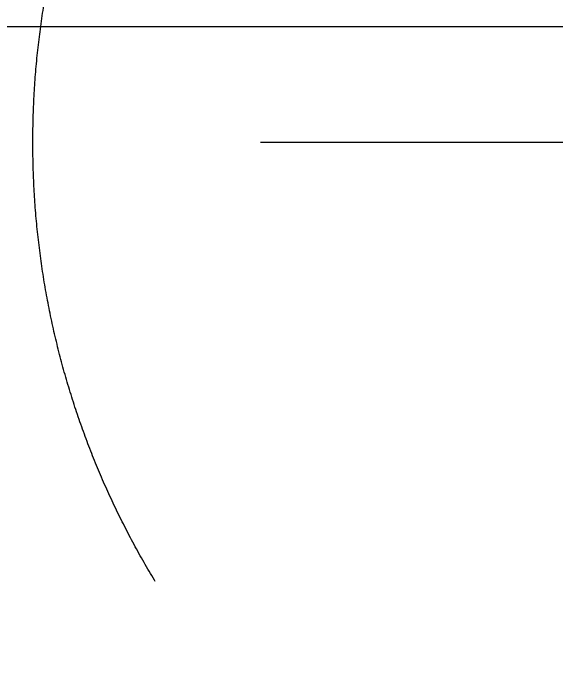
# Model space of a CAD drawing. Extents: x 104132 to 3338343, y -1228862 to 1409848.
# Drawn here: x 209611 to 211726, y 94679 to 97230 of the extents above; entities that cross this region are included whole.
import ezdxf

# ---------------------------------------------------------------- set-up
doc = ezdxf.new("R2010")
doc.units = 0
for name, pattern in [('CENTER', [50.8, 31.75, -6.35, 6.35, -6.35]), ('CENTER2', [28.575, 19.05, -3.175, 3.175, -3.175]), ('DASH', [0.35, 0.25, -0.1])]:
    doc.linetypes.add(name, pattern=pattern)
for name, color, linetype in [('#标注', 8, 'Continuous'), ('#轴线', 8, 'CENTER2'), ('A-FLOR-OVHD', 8, 'DASH'), ('dim', 8, 'Continuous'), ('DIM_ELEV', 8, 'Continuous'), ('DOTE', 8, 'CENTER')]:
    doc.layers.add(name, color=color, linetype=linetype)
doc.layers.add('结构板边线', color=8, linetype='Continuous', plot=False)

# ---------------------------------------------------------------- blocks, each defined once
blk = doc.blocks.new('轴网20240313')
at = {"layer": '#标注', "ltscale": 300}
blk.add_circle((571467.9, -147345.9), 64700, dxfattribs=at)
at = {"layer": '#轴线', "ltscale": 300}
blk.add_lwpolyline([(574767.9, -147345.9), (568167.9, -147345.9)], dxfattribs=at)
for radius in [64700, 63300, 57500, 53700, 44100, 34500, 24900, 15300, 3300]:
    blk.add_circle((571467.9, -147345.9), radius, dxfattribs=at)
blk = doc.blocks.new('A$Cd9e584bd')
at = {"layer": 'A-FLOR-OVHD', "ltscale": 5}
blk.add_circle((0, 0), 65000, dxfattribs=at)
at = {"layer": 'DIM_ELEV'}
blk.add_line((450, 450), (-4226.7, 450), dxfattribs=at)
at = {"layer": '结构板边线', "ltscale": 2}
blk.add_lwpolyline([(48650, -29337, 0.294882), (60991.4, -19059.4, 0.739113), (-39796.7, 49994.4, 0.96959), (-35251.4, 43907.8, -0.223394), (-1871.5, 49671.6, -0.480345), (12206.1, 16979.1, 0.431954), (20239, -6743.1, -0.191209), (33155.6, -20220.9, 0.310437), (47153.7, -29442.2, 0.310437)], format="xyb", dxfattribs=at)

msp = doc.modelspace()

# ---------------------------------------------------------------- block references
at = {"layer": 'dim', "ltscale": 300}
msp.add_blockref('A$Cd9e584bd', (212987.6, 96727.5), dxfattribs=at)
at = {"layer": 'DOTE'}
msp.add_blockref('轴网20240313', (-358480.3, 244073.4), dxfattribs=at)

doc.saveas('drawing.dxf')
